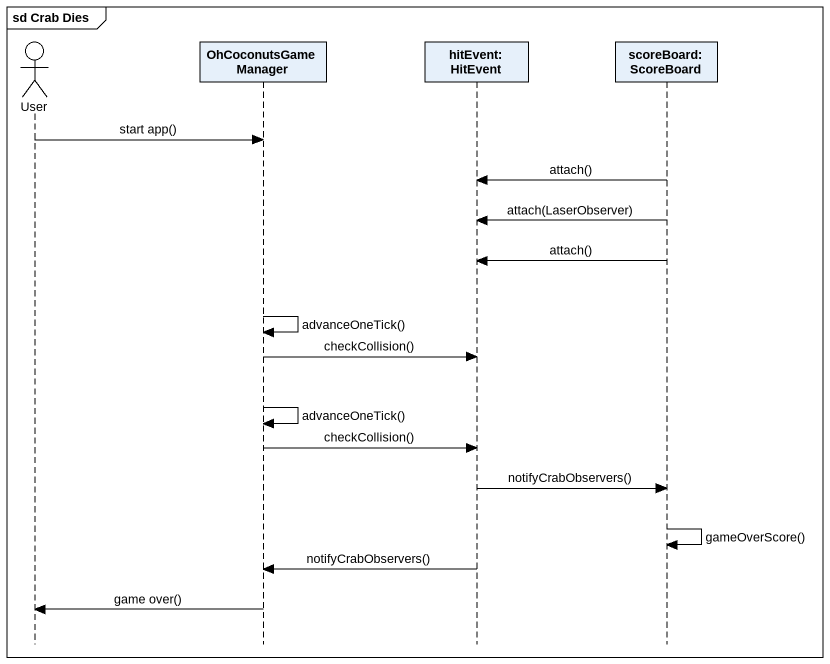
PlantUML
@startuml
mainframe sd Crab Dies
hide footbox
actor User
participant OhCoconutsGameManager
participant "hitEvent: HitEvent" as hitEvent_HitEvent
participant "scoreBoard: ScoreBoard" as scoreBoard_ScoreBoard

User -> OhCoconutsGameManager : start app()
scoreBoard_ScoreBoard -> hitEvent_HitEvent : attach()
scoreBoard_ScoreBoard -> hitEvent_HitEvent : attach(LaserObserver)
scoreBoard_ScoreBoard -> hitEvent_HitEvent : attach()
OhCoconutsGameManager -> OhCoconutsGameManager : advanceOneTick()
OhCoconutsGameManager -> hitEvent_HitEvent : checkCollision()
OhCoconutsGameManager -> OhCoconutsGameManager : advanceOneTick()
OhCoconutsGameManager -> hitEvent_HitEvent : checkCollision()
hitEvent_HitEvent -> scoreBoard_ScoreBoard : notifyCrabObservers()
scoreBoard_ScoreBoard -> scoreBoard_ScoreBoard : gameOverScore()
hitEvent_HitEvent -> OhCoconutsGameManager : notifyCrabObservers()
OhCoconutsGameManager -> User : game over()
@enduml
